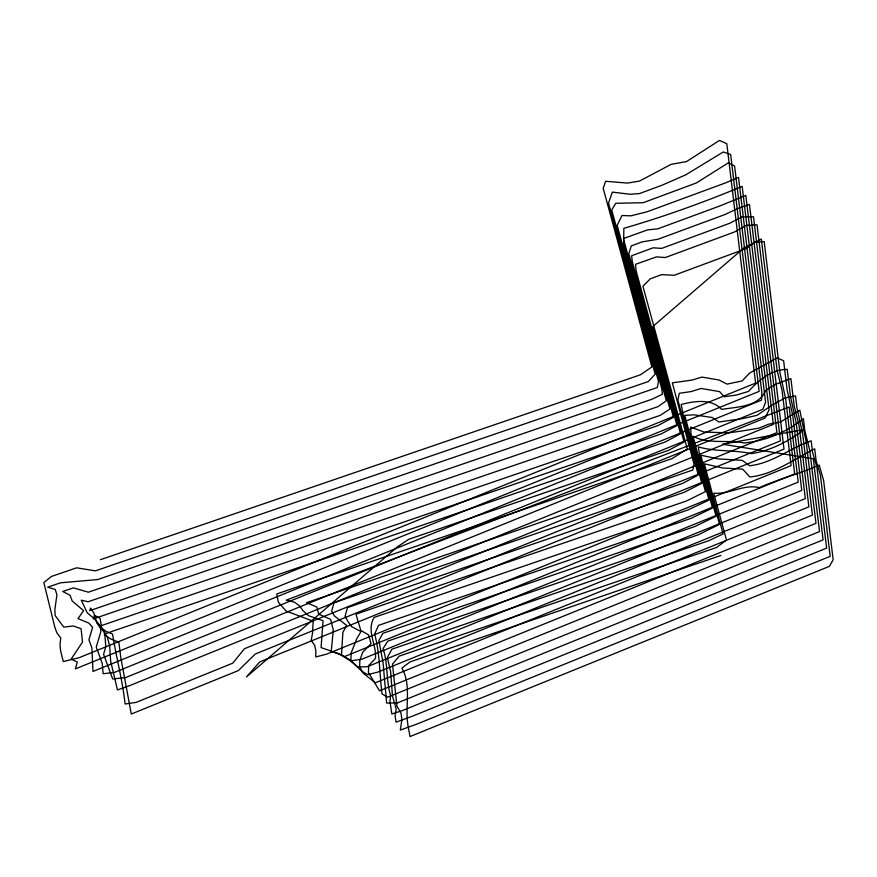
<?xml version="1.0" encoding="UTF-8"?>
<svg xmlns="http://www.w3.org/2000/svg" width="877" height="877" viewBox="0 0 877 877"><rect width="100%" height="100%" fill="white"/><g stroke="black" fill="none" stroke-linecap="round" stroke-linejoin="round"><path stroke-width="1.32" d="M100.449 559.669L640.407 374.808L651.896 366.926L603.19 188.281L605.645 181.287L627.57 183.085L639.508 181.068L671.102 164.372L686.516 161.565L719.469 140.43L726.792 143.685L755.59 383.128L79.259 657.629L63.276 661.576L60.612 650.756L59.998 644.452L60.754 637.985L56.819 632.788L54.725 626.825L43.85 582.569L51.48 576.441L76.628 567.825L95.461 570.839L648.278 381.572L655.174 374.15L608.517 203.047L612.387 192.118L630.135 194.266L639.486 193.576L662.146 185.179L685.671 174.885L723.295 151.962L730.662 154.516L759.142 391.383L75.389 668.877L77.297 662.08L71.18 659.066L82.526 642.052L81.079 628.721L73.306 625.981L63.725 627.099L55.141 615.511L54.878 609.318L56.928 594.869L55.284 589.476L47.687 587.195L60.469 582.821L97.643 579.565L657.344 387.513L658.441 381.374L611.718 209.998L615.775 203.289L643.181 202.719L696.448 182.92L728.359 162.815L734.597 166.005L761.883 392.962L761.543 400.098L92.984 671.442L91.899 647.95L88.895 639.804L92.622 627.296L88.72 623.01L77.998 618.625L83.611 610.677L72.166 600.964L69.996 595.253L62.782 591.493L73.361 587.875L88.38 592.194L652.093 399.199L662.442 394.179L661.718 388.599L617.189 225.301L621.968 215.512L630.87 215.841L646.875 211.85L725.443 182.931L738.522 177.373L765.566 402.225L762.837 409.252L114.394 672.44L103.135 673.733L102.203 663.198L96.24 647.083L100.844 631.648L100.34 625.937L95.023 619.403L87.251 612.804L81.254 600.197L88.117 601.754L657.947 406.654L666.345 400.789L623.602 244.036L623.854 228.327C663.944 216.685 703.464 202.466 742.172 186.395L769.063 409.998L764.919 418.11L125.345 677.691L112.684 678.93L103.585 654.352L105.821 646.47L104.648 632.712L96.81 623.01L94.003 613.341L90.649 608.046L89.695 610.677L660.228 415.347L669.896 409.033L623.415 238.555L647.522 229.906L657.827 228.82L719.293 206.172L745.823 195.418L773.35 424.369L128.897 685.935L117.463 689.947L110.666 661.17L109.658 645.976L107.454 637.623L101.557 627.362L100.088 618.406L94.486 615.281L93.247 618.921L657.827 425.63L673.448 417.277L628.831 253.65L631.287 245.911L642.117 241.899L657.958 239.268L724.457 214.733L738.094 208.364L749.462 204.451L776.901 432.624L244.486 648.706L232.712 663.176L136.001 702.433L125.093 704.001C122.495 680.344 116.312 657.454 112.519 634.049L106.227 631.44L99.211 626.342L661.357 433.885L677 425.531L632.295 261.554L631.626 255.777L653.135 247.807L661.653 248.399L729.631 223.295L742.139 216.871L753.507 216.794L780.453 440.868L255.262 654.023L238.336 670.587L131.287 714.031L120.851 657.903L118.866 642.304L110.436 638.829L104.122 634.126L664.909 442.129L680.552 433.775L636.044 270.555L635.551 264.306L656.489 256.873L665.347 257.542L734.794 231.857L746.195 225.389L757.037 224.863L784.005 449.123L259.745 661.905L246.448 676.978L397.182 546.996L408.748 539.3L668.46 450.383L684.104 442.03L652.652 326.672L743.871 248.005L761.313 239.07L777.088 370.291L782.076 390.473L791.109 465.61L326.507 654.187L315.764 656.939L315.83 650.646L314.635 645.143L311.203 640.484L312.508 633.26L313.155 621.19L286.132 611.05L278.338 602.247L276.803 593.937L672.012 458.627L687.305 448.98L642.918 286.187L650.306 278.831L661.554 274.654L674.238 275.268L746.513 248.432L754.286 242.414L764.163 241.537L779.927 372.582L785.628 398.717L794.661 473.865L344.08 656.741L338.456 653.606L321.081 647.599L323.043 620.686L308.561 615.72L303.036 610.743L299.802 606.139L294.562 602.192L286.176 600.197L789.179 406.972L798.213 482.109L361.96 659.175L351.458 660.776L341.734 654.976L331.276 651.359L333.282 630.015L330.651 619.425L318.625 614.108L316.86 607.016L306.49 602.707L692.874 469.995L693.97 463.878L672.341 382.832L691.942 380.092L701.907 377.088L719.041 380.004L727.044 384.126L742.161 380.925L749.671 373.01L777.175 357.937L783.621 360.732L787.129 389.947L792.775 415.599L801.764 490.364L367.079 666.783L357.619 666.871L352.214 662.157L341.471 655.119L342.907 632.262L346.722 625.411L334.345 615.895L331.703 611.061L334.005 602.751L682.679 483.37L698.311 475.016L677.866 400.022L679.302 393.302L691.175 391.559L701.194 388.467L719.524 391.602L724.336 396.755L736.099 395.099L748.552 391.416C758.693 380.212 771.267 369.458 787.217 369.36L790.44 396.13L796.283 423.47L805.316 498.607L378.13 671.99L367.748 674.676L361.62 671.091L350.844 660.699L351.14 653.003L356.676 638.873L360.995 631.572L351.48 626.551L348.268 621.99L345.078 616.246L347.467 607.608L684.312 492.271L701.863 483.271L683.183 414.744L681.21 404.472C694.288 401.107 711.422 398.268 721.628 409.384C737.206 406.775 758.55 407.246 765.895 390.243L775.323 384.389L790.89 378.612L794.156 405.821L799.122 425.751L808.868 506.862L375.356 682.81L363.1 673.108L359.636 666.597L359.877 660.293L362.694 652.214L371.048 643.685L368.625 634.959L360.765 630.366L355.952 614.163L686.22 501.085L705.448 491.613L684.74 415.369L694.025 414.832L712.267 417.518L718.921 422.012L743.005 418.537L757.048 415.325L772.407 404.867L785.485 397.785L795.527 395.933L796.963 407.86L802.674 433.994L812.42 515.106L379.544 690.802L368.428 672.506L368.691 665.566L375.499 658.386C376.715 644.244 366.104 631.122 374.117 617.408L688.116 509.899L709.022 500.054L690.977 433.764L690.637 427.077L704.001 432.01L728.601 432.898L743.422 430.771L758.857 428.162L768.592 424.194L780.387 422.056L799.802 410.14L806.226 442.249L815.972 523.35L387.733 697.16L382.043 693.97C379.401 673.898 380.048 653.628 374.632 634.093L378.491 625.378L691.24 518.296L712.53 508.013L692.962 436.286C708.55 444.442 727.208 439.574 743.992 442.951C765.796 440.945 786.318 432.361 803.387 418.625L804.812 430.552L809.778 450.493L819.524 531.605L397.456 702.905L386.625 703.069L383.052 662.606L378.886 640.517L382.876 633.337L694.792 526.551L716.081 516.257L700.021 457.366L698.289 446.897C715.566 451.885 733.819 449.791 751.392 453.595C770.872 450.822 788.851 441.076 804.461 429.434L722.462 444.233L813.33 458.748L823.075 539.848L402.51 710.545L391.833 713.988L389.969 701.403L390.572 695.373C385.825 680.409 388.325 663.801 383.019 648.673L387.82 641.109L698.344 534.795L719.568 524.293L700.734 455.218L718.449 458.901L742.139 460.337L749.682 465.753C772.385 463.264 790.32 447.928 811.17 440.846L812.584 452.554L816.904 467.189L826.627 548.103L413.297 715.851L396.086 722.177L395.11 715.961L396.185 708.967L392.468 695.998L390.627 671.607L387.338 657.52L391.887 649.188L708.835 540.67L723.054 533.961L704.384 463.823L722.538 467.956L742.698 469.151L749.868 476.967C773.624 474.545 793.806 459.329 814.689 448.794L816.114 460.644L820.433 475.235L830.179 556.347L416.849 724.106L400.318 730.092L401.951 719.392L400.953 713.034L396.93 706.128L392.479 664.119L399.134 656.16L716.542 547.489L726.474 540.035L713.692 493.181C729.28 494.661 743.575 483.852 759.241 487.623C778.787 478.963 799.671 473.821 819.206 465.051L823.624 480.508L833.15 559.712L829.478 566.323L410.019 736.57L407.915 724.906C404.79 706.369 411.762 685.123 401.874 668.11L410.019 661.905L720.927 555.459"/></g></svg>
